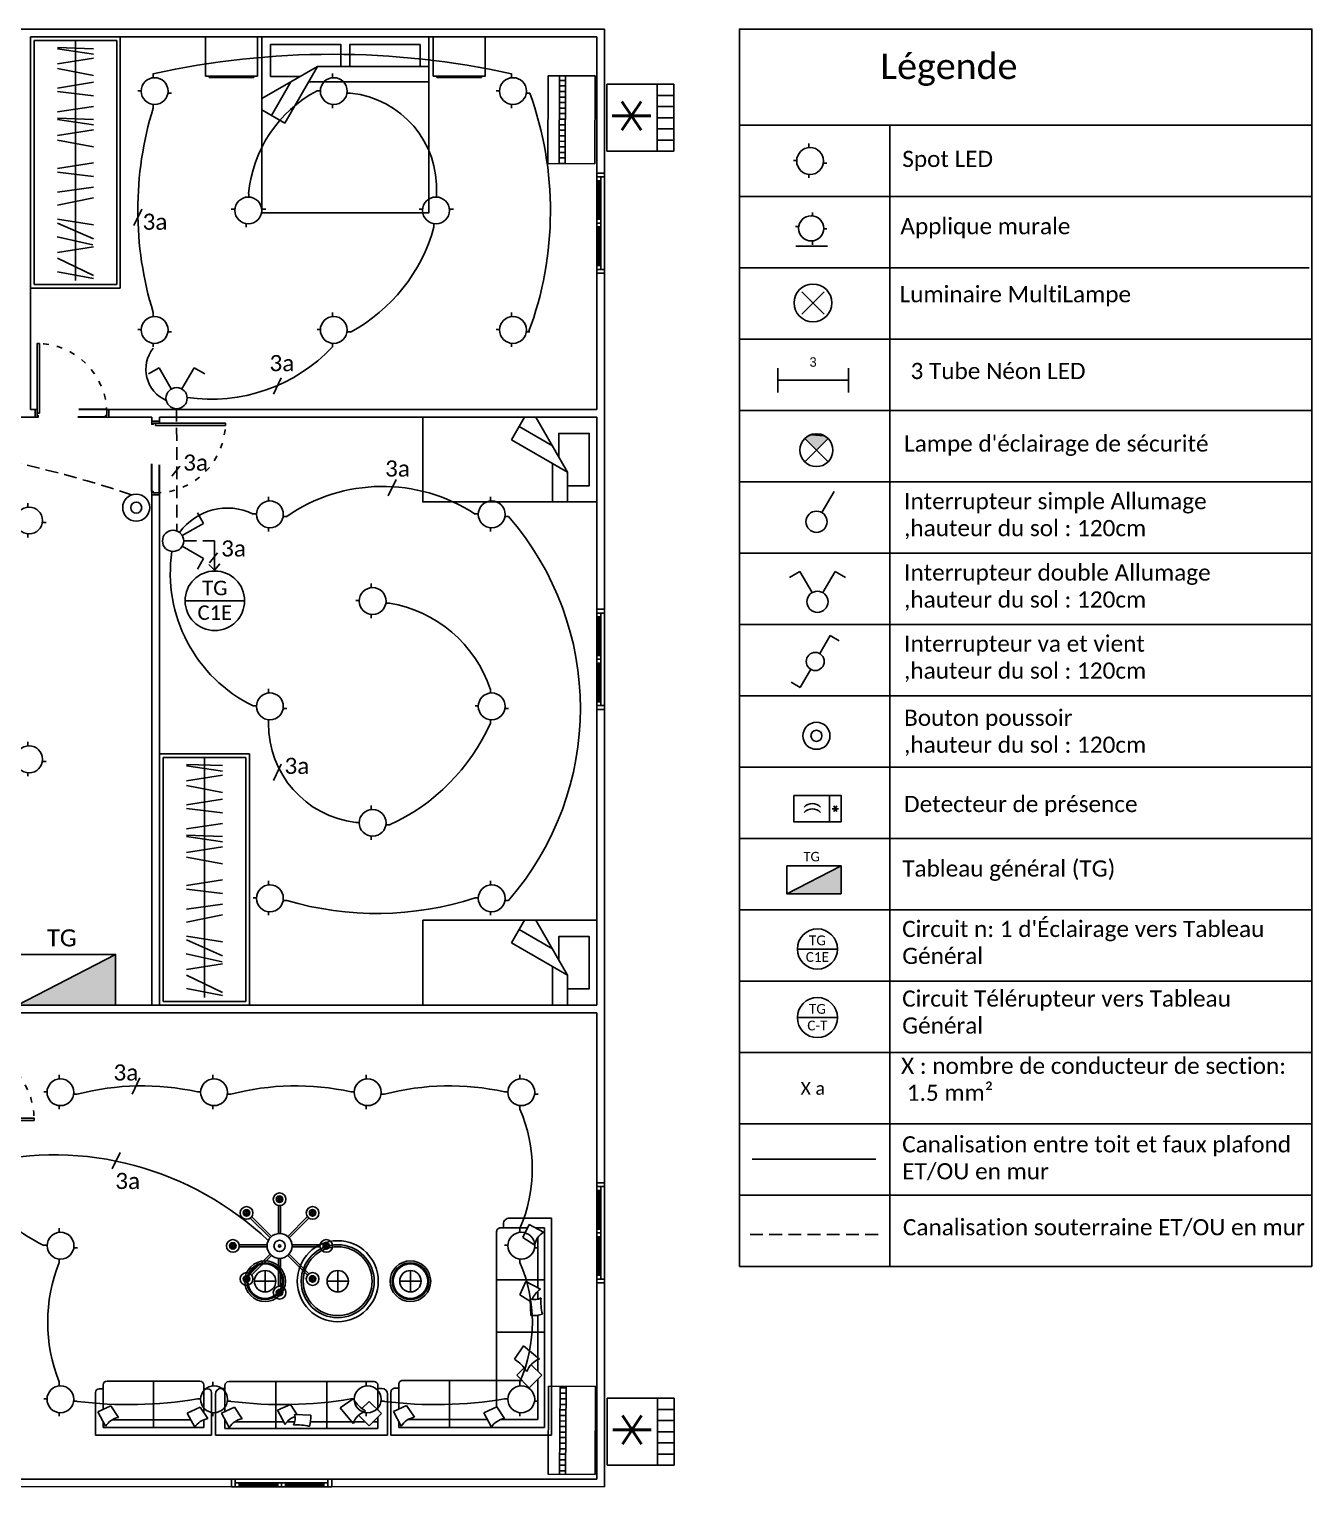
# Model space of a CAD drawing. Header units: millimetres. Extents: x -867 to 700, y 113 to 416.
# Drawn here: x 285.5 to 360.6, y 147.5 to 232.9 of the extents above; entities that cross this region are included whole.
import ezdxf
from ezdxf.enums import TextEntityAlignment as Align

# ---------------------------------------------------------------- set-up
doc = ezdxf.new("R2010")
doc.units = ezdxf.units.MM
doc.header["$LTSCALE"] = 6
doc.linetypes.add('ACAD_ISO03W100', pattern=[30, 12, -18])
doc.linetypes.add('HIDDEN2', pattern=[0.1875, 0.125, -0.0625])
doc.layers.get('0').update_dxf_attribs({"color": 250})
for name, color, linetype in [('07', 7, 'Continuous'), ('A-Door', 150, 'Continuous'), ('A-Glaz', 92, 'Continuous'), ('CUA', 140, 'Continuous'), ('Doors', 45, 'Continuous'), ('E-Canalisation', 5, 'HIDDEN2'), ('E-Lighting', 1, 'Continuous'), ('E-Power', 1, 'Continuous'), ('E-text', 5, 'Continuous'), ('E-Wire', 3, 'Continuous'), ('Fourniture', 251, 'Continuous'), ('SYMBOLES', 7, 'Continuous'), ('Unvisible', 252, 'ACAD_ISO03W100')]:
    doc.layers.add(name, color=color, linetype=linetype)
doc.styles.add('style1', font='calibri.ttf')
doc.styles.add('TXT', font='romans.shx')

# ---------------------------------------------------------------- blocks, each defined once
blk = doc.blocks.new('Door 90x10')
at = {"layer": 'Doors', "color": 36}
for p, q in [((-47.5, 0), (-47.5, 10)), ((47.5, 0), (47.5, 10))]:
    blk.add_line(p, q, dxfattribs=at)
at = {"layer": 'Doors'}
blk.add_lwpolyline([(-42, 5), (-42, 95), (-45, 95), (-45, 5)], close=True, dxfattribs=at)
at = {"layer": 'Doors', "color": 36}
for points in [[(-47.5, 0), (-43.5, 0), (-43.5, 2), (-45, 2), (-45, 10), (-47.5, 10)], [(47.5, 0), (43.5, 0), (43.5, 2), (45, 2), (45, 10), (47.5, 10)]]:
    blk.add_lwpolyline(points, dxfattribs=at)
at = {"layer": 'Doors', "linetype": 'ACAD_ISO03W100', "ltscale": 0.1}
blk.add_arc((-45, 5), 90, 0, 90, dxfattribs=at)
at = {"layer": 'Unvisible', "linetype": 'ACAD_ISO03W100', "lineweight": 30, "ltscale": 0.5}
for p, q in [((43.5, 0), (-43.5, 0)), ((45, 10), (-42, 10))]:
    blk.add_line(p, q, dxfattribs=at)
blk = doc.blocks.new('Door 2 Sides 120x10')
at = {"layer": 'Doors', "color": 36}
for p, q in [((-2590.6, 762.4), (-2590.6, 772.4)), ((-2452.6, 762.4), (-2452.6, 772.4))]:
    blk.add_line(p, q, dxfattribs=at)
at = {"layer": 'Doors'}
for points in [[(-2585.1, 767.4), (-2585.1, 867.4), (-2588.1, 867.4), (-2588.1, 767.4)], [(-2458.1, 767.4), (-2458.1, 797.4), (-2455.1, 797.4), (-2455.1, 767.4)]]:
    blk.add_lwpolyline(points, close=True, dxfattribs=at)
at = {"layer": 'Doors', "color": 36}
for points in [[(-2590.6, 762.4), (-2586.6, 762.4), (-2586.6, 764.4), (-2588.1, 764.4), (-2588.1, 772.4), (-2590.6, 772.4)], [(-2452.6, 762.4), (-2456.6, 762.4), (-2456.6, 764.4), (-2455.1, 764.4), (-2455.1, 772.4), (-2452.6, 772.4)]]:
    blk.add_lwpolyline(points, dxfattribs=at)
at = {"layer": 'Doors', "linetype": 'ACAD_ISO03W100', "ltscale": 0.1}
for centre, radius, start, end in [((-2588.1, 767.4), 100, 0, 90), ((-2458.1, 767.4), 30, 90, 180)]:
    blk.add_arc(centre, radius, start, end, dxfattribs=at)
at = {"layer": 'Unvisible', "linetype": 'ACAD_ISO03W100', "lineweight": 30, "ltscale": 0.5}
for p, q in [((-2456.6, 762.4), (-2586.6, 762.4)), ((-2458.1, 772.4), (-2585.1, 772.4))]:
    blk.add_line(p, q, dxfattribs=at)
blk = doc.blocks.new('A$C3626357F')
at = {"layer": 'A-Glaz'}
for p, q in [((0, 0), (1300, 0)), ((50, 50), (1250, 50)), ((100, 0), (100, 50)), ((600, 50), (600, 0)), ((650, 50), (650, 0)), ((700, 50), (700, 0)), ((1200, 0), (1200, 50))]:
    blk.add_line(p, q, dxfattribs=at)
at = {"layer": 'CUA'}
for p, q in [((1300, 100), (0, 100)), ((0, 100), (0, 0)), ((1250, 0), (1250, 100)), ((1300, 0), (1300, 100))]:
    blk.add_line(p, q, dxfattribs=at)
at = {"layer": 'CUA', "color": 4}
for p, q in [((0, 100), (0, 0)), ((50, 100), (0, 100)), ((0, 0), (50, 0)), ((50, 0), (50, 100)), ((50, 0), (50, 100)), ((1250, 100), (1300, 100)), ((1250, 0), (1250, 100)), ((1250, 0), (1250, 100)), ((1300, 0), (1250, 0)), ((1300, 100), (1300, 0))]:
    blk.add_line(p, q, dxfattribs=at)
at = {"layer": 'CUA', "color": 1}
for p, q in [((100, 35), (600, 35)), ((100, 25), (600, 25)), ((100, 15), (600, 15)), ((1200, 35), (700, 35)), ((1200, 25), (700, 25)), ((1200, 15), (700, 15))]:
    blk.add_line(p, q, dxfattribs=at)
blk = doc.blocks.new('BEDKING')
at = {"linetype": 'Continuous'}
for p, q in [((-965, 304), (-322, 675)), ((-322, 675), (-701, 19)), ((965, 675), (-322, 675)), ((-630, 497), (-855, 108)), ((965, 497), (-425, 497)), ((-701, 19), (-965, 172))]:
    blk.add_line(p, q, dxfattribs=at)
blk.add_lwpolyline([(-965, -1016), (-965, 1016), (965, 1016), (965, -1016)], close=True, dxfattribs=at)
for points in [[(-51, 675), (-51, 927), (-864, 927), (-864, 559), (-523, 559)], [(51, 675), (51, 927), (864, 927), (864, 675)]]:
    blk.add_lwpolyline(points, dxfattribs=at)
blk = doc.blocks.new('NGTTBL0_6X0_44M')
for p, q in [((-259, -244), (-259, -226)), ((-259, -244), (257, -244)), ((257, -244), (257, -226))]:
    blk.add_line(p, q)
at = {"linetype": 'Continuous'}
blk.add_lwpolyline([(-300, 226), (-300, -226), (300, -226), (300, 226)], close=True, dxfattribs=at)
blk = doc.blocks.new('sofa-11')
at = {"color": 0, "linetype": 'ByBlock'}
for p, q in [((0, 2.05), (0.55, 2.05)), ((0, 0), (0, 2.05)), ((0.1, 1.95), (0.174, 1.95)), ((0.1, 0.087), (0.1, 1.95)), ((0.301, 2.018), (0.116, 1.919)), ((0.378, 1.85), (0.301, 2.018)), ((0.332, 1.95), (0.65, 1.95)), ((0.6, 2), (0.6, 1.95)), ((0.7, 1.9), (0.7, 0.377)), ((0.2, 0.818), (0.2, 1.83)), ((0.228, 1.751), (0.378, 1.85)), ((0.1, 1.3), (0.7, 1.3)), ((0.286, 0.865), (0.102, 0.766)), ((0.364, 0.697), (0.286, 0.865)), ((0.2, 0.175), (0.2, 0.648)), ((0.214, 0.599), (0.364, 0.697)), ((0.362, 0.7), (2.6, 0.7)), ((1.317, 0.7), (1.317, 0.087)), ((1.983, 0.7), (1.983, 0.087)), ((2.65, 0.65), (2.65, 0.613)), ((2.65, 0.306), (2.65, 0.613)), ((2.65, 0.613), (2.7, 0.613)), ((0.766, 0.442), (0.606, 0.283)), ((0.86, 0.347), (0.766, 0.442)), ((1.143, 0.356), (0.972, 0.473)), ((1.707, 0.268), (1.795, 0.402)), ((1.795, 0.402), (1.963, 0.325)), ((2.775, 0.537), (2.775, 0)), ((0.606, 0.283), (0.766, 0.124)), ((0.766, 0.124), (0.903, 0.261)), ((0.972, 0.154), (1.143, 0.356)), ((1.529, 0.261), (1.74, 0.27)), ((1.963, 0.325), (1.864, 0.141)), ((2.427, 0.214), (2.525, 0.364)), ((2.525, 0.364), (2.693, 0.286)), ((2.693, 0.286), (2.594, 0.102)), ((2.65, 0.087), (2.65, 0.206)), ((2.775, 0), (0, 0)), ((0.1, 0.087), (2.65, 0.087)), ((0.715, 0.175), (0.2, 0.175)), ((1.532, 0.175), (0.816, 0.175)), ((1.838, 0.175), (1.736, 0.175)), ((2.523, 0.175), (1.883, 0.175)), ((2.65, 0.175), (2.633, 0.175))]:
    blk.add_line(p, q, dxfattribs=at)
for centre, radius, start, end in [((0.55, 2), 0.05, 0, 90), ((-0.017, 1.709), 0.249, 9.843, 57.6699), ((0.65, 1.9), 0.05, 0, 90), ((-0.031, 0.556), 0.249, 9.843, 57.6699), ((2.6, 0.65), 0.05, 360, 90), ((2.7, 0.537), 0.075, 0, 90), ((0.55, 0.736), 0.497, 301.9301, 328.0699), ((0.736, 0.077), 0.248, 18.0785, 71.9215), ((1.902, 0.231), 0.374, 175.4155, 198.0697), ((1.897, 0.215), 0.166, 160.8325, 209.9235), ((1.654, 0.008), 0.249, 32.3301, 71.5057), ((2.384, -0.031), 0.249, 32.3301, 80.157), ((1.703, -0.512), 0.646, 85.599, 104.0402)]:
    blk.add_arc(centre, radius, start, end, dxfattribs=at)
blk = doc.blocks.new('sofa-13')
at = {"color": 0, "linetype": 'ByBlock'}
for p, q in [((0.075, 0.612), (0.125, 0.612)), ((0.125, 0.612), (0.125, 0.65)), ((0.125, 0.612), (0.125, 0.327)), ((0.175, 0.7), (2.075, 0.7)), ((0.792, 0.7), (0.792, 0.087)), ((1.458, 0.7), (1.458, 0.087)), ((2.125, 0.65), (2.125, 0.612)), ((2.125, 0.306), (2.125, 0.612)), ((2.125, 0.612), (2.175, 0.612)), ((0, 0), (0, 0.537)), ((0.241, 0.442), (0.081, 0.283)), ((0.335, 0.347), (0.241, 0.442)), ((0.618, 0.356), (0.447, 0.473)), ((1.182, 0.268), (1.27, 0.402)), ((1.27, 0.402), (1.438, 0.325)), ((2.25, 0.537), (2.25, 0)), ((0.081, 0.283), (0.241, 0.124)), ((0.125, 0.24), (0.125, 0.087)), ((0.241, 0.124), (0.378, 0.261)), ((0.447, 0.154), (0.618, 0.356)), ((1.004, 0.261), (1.215, 0.27)), ((1.438, 0.325), (1.339, 0.141)), ((1.902, 0.214), (2, 0.364)), ((2, 0.364), (2.168, 0.286)), ((2.168, 0.286), (2.069, 0.102)), ((2.125, 0.087), (2.125, 0.206)), ((2.25, 0), (0, 0)), ((0.19, 0.175), (0.125, 0.175)), ((0.125, 0.087), (2.125, 0.087)), ((1.007, 0.175), (0.291, 0.175)), ((1.313, 0.175), (1.211, 0.175)), ((1.998, 0.175), (1.358, 0.175)), ((2.125, 0.175), (2.108, 0.175))]:
    blk.add_line(p, q, dxfattribs=at)
for centre, radius, start, end in [((0.075, 0.537), 0.075, 90, 180), ((0.175, 0.65), 0.05, 90, 180), ((2.075, 0.65), 0.05, 360, 90), ((2.175, 0.537), 0.075, 0, 90), ((0.025, 0.736), 0.497, 301.9301, 328.0699), ((0.211, 0.077), 0.248, 18.0785, 71.9215), ((1.377, 0.231), 0.374, 175.4155, 198.0697), ((1.372, 0.215), 0.166, 160.8325, 209.9235), ((1.129, 0.008), 0.249, 32.3301, 71.5057), ((1.859, -0.031), 0.249, 32.3301, 80.157), ((1.178, -0.512), 0.646, 85.599, 104.0402)]:
    blk.add_arc(centre, radius, start, end, dxfattribs=at)
blk = doc.blocks.new('sofa-14')
at = {"color": 0, "linetype": 'ByBlock'}
for p, q in [((0.1, 0.6), (0.05, 0.6)), ((0.1, 0.65), (0.1, 0.292)), ((1.35, 0.7), (0.15, 0.7)), ((0.75, 0.1), (0.75, 0.7)), ((1.4, 0.332), (1.4, 0.65)), ((1.45, 0.6), (1.4, 0.6)), ((0, 0.55), (0, 0)), ((1.201, 0.228), (1.3, 0.378)), ((1.3, 0.378), (1.468, 0.301)), ((1.5, 0), (1.5, 0.55)), ((0.049, 0.214), (0.147, 0.364)), ((0.1, 0.199), (0.1, 0.1)), ((0.147, 0.364), (0.315, 0.286)), ((0.315, 0.286), (0.216, 0.102)), ((0.268, 0.2), (1.28, 0.2)), ((1.468, 0.301), (1.369, 0.116)), ((0, 0), (1.5, 0)), ((0.1, 0.1), (1.4, 0.1)), ((1.4, 0.1), (1.4, 0.174))]:
    blk.add_line(p, q, dxfattribs=at)
for centre, radius, start, end in [((0.05, 0.55), 0.05, 90, 180), ((0.15, 0.65), 0.05, 90, 180), ((1.35, 0.65), 0.05, 360, 90), ((1.45, 0.55), 0.05, 0, 90), ((0.006, -0.031), 0.249, 32.3301, 80.157), ((1.159, -0.017), 0.249, 32.3301, 80.157)]:
    blk.add_arc(centre, radius, start, end, dxfattribs=at)
blk = doc.blocks.new('BEDTWIN')
at = {"linetype": 'Continuous'}
for p, q in [((-495, 304), (148, 675)), ((148, 675), (-231, 19)), ((495, 675), (148, 675)), ((-160, 497), (-385, 108)), ((495, 497), (45, 497)), ((-231, 19), (-495, 172))]:
    blk.add_line(p, q, dxfattribs=at)
blk.add_lwpolyline([(-495, -1016), (-495, 1016), (495, 1016), (495, -1016)], close=True, dxfattribs=at)
blk.add_lwpolyline([(305, 675), (305, 927), (-305, 927), (-305, 571), (-31, 571)], dxfattribs=at)
blk = doc.blocks.new('table-29')
at = {"color": 0, "linetype": 'ByBlock'}
for p, q in [((-1.193, 0), (-0.921, 0)), ((-1.057, -0.136), (-1.057, 0.136)), ((0, 0), (-0.271, 0)), ((-0.136, -0.136), (-0.136, 0.136)), ((0.921, 0), (0.65, 0)), ((0.786, -0.136), (0.786, 0.136))]:
    blk.add_line(p, q, dxfattribs=at)
at = {"color": 0, "linetype": 'ByBlock', "extrusion": (0, 0, -1)}
for centre, major_axis in [((-0.136, 0), (0.514, 0)), ((-0.136, 0), (0, 0.463)), ((-0.136, 0), (0.437, 0)), ((0.786, 0), (0.182, 0.182)), ((0.786, 0), (-0.164, 0.164)), ((0.786, 0), (0.155, 0.155)), ((-0.136, 0), (0.0959, 0.0959)), ((0.786, 0), (0.0959, 0.0959))]:
    blk.add_ellipse(centre, major_axis=major_axis, ratio=1, dxfattribs=at)
at = {"color": 0, "linetype": 'ByBlock'}
for major_axis in [(-0.182, 0.182), (0.164, 0.164), (-0.155, 0.155), (-0.0959, 0.0959)]:
    blk.add_ellipse((-1.057, 0), major_axis=major_axis, ratio=1, dxfattribs=at)
blk = doc.blocks.new('LUMINARIA')
for p, q in [((129.058, 63.084), (129.058, 63.046)), ((128.914, 62.924), (128.945, 62.924)), ((129.197, 62.901), (129.229, 62.901)), ((129.058, 62.795), (129.058, 62.761))]:
    blk.add_line(p, q)
blk.add_circle((129.071, 62.92), 0.126)
blk = doc.blocks.new('*U61')
at = {"layer": 'E-Lighting', "xscale": 6.242655294344308, "yscale": 6.242655294344308, "zscale": 6.242655294344308}
blk.add_blockref('LUMINARIA', (-805.748, -392.803), dxfattribs=at)
blk = doc.blocks.new('*U62')
at = {"layer": 'E-Lighting', "color": 0, "linetype": 'ByBlock', "lineweight": -2, "transparency": 16777216}
for p in [(0, 22.507), (13, 22.507), (0, 11.253), (13, 11.253), (0, 0), (13, 0)]:
    blk.add_blockref('*U61', p, dxfattribs=at)
blk = doc.blocks.new('*U65')
at = {"layer": 'E-Lighting', "xscale": 6.242655294344308, "yscale": 6.242655294344308, "zscale": 6.242655294344308}
blk.add_blockref('LUMINARIA', (-805.748, -392.803), dxfattribs=at)
blk = doc.blocks.new('*U66')
at = {"layer": 'E-Lighting', "color": 0, "linetype": 'ByBlock', "lineweight": -2, "transparency": 16777216}
for p in [(0, 14), (10.5, 14), (21, 14), (0, 0), (10.5, 0), (21, 0)]:
    blk.add_blockref('*U65', p, dxfattribs=at)
blk = doc.blocks.new('SYMB_COMMUTATEUR_DOUBLE_ALLUMAGE')
for p, q in [((-2.15, 1.524), (-3.449, 0.774)), ((-0.65, -1.074), (-2.15, 1.524)), ((0.65, -1.074), (2.15, 1.524)), ((2.15, 1.524), (3.449, 0.774))]:
    blk.add_line(p, q)
blk.add_circle((0, -2.2), 1.3)
blk = doc.blocks.new('*U77')
at = {"layer": 'E-Lighting', "xscale": 6.242655294344308, "yscale": 6.242655294344308, "zscale": 6.242655294344308}
blk.add_blockref('LUMINARIA', (-805.748, -392.803), dxfattribs=at)
blk = doc.blocks.new('*U78')
at = {"layer": 'E-Lighting', "color": 0, "linetype": 'ByBlock', "lineweight": -2, "transparency": 16777216}
for p in [(0, 14), (16, 14), (0, 0), (16, 0)]:
    blk.add_blockref('*U77', p, dxfattribs=at)
blk = doc.blocks.new('*U81')
at = {"layer": 'E-Lighting', "xscale": 6.242655294344308, "yscale": 6.242655294344308, "zscale": 6.242655294344308}
blk.add_blockref('LUMINARIA', (-805.748, -392.803), dxfattribs=at)
blk = doc.blocks.new('*U82')
at = {"layer": 'E-Lighting', "color": 0, "linetype": 'ByBlock', "lineweight": -2, "transparency": 16777216}
for p in [(0, 13), (0, 0)]:
    blk.add_blockref('*U81', p, dxfattribs=at)
blk = doc.blocks.new('12PCND01')
at = {"color": 0, "linetype": 'ByBlock'}
for p, q in [((-2.18, 2.57, 4.3), (-7.56, 7.95, 4.3)), ((-0.24, 3.37, 4.3), (-0.24, 10.98, 4.3)), ((0.3, 3.37, 4.3), (0.3, 10.98, 4.3)), ((2.24, 2.57, 4.3), (7.62, 7.95, 4.3)), ((-2.56, 2.19, 4.3), (-7.93, 7.57, 4.3)), ((2.62, 2.19, 4.3), (8, 7.57, 4.3)), ((-3.36, 0.25, 4.3), (-10.97, 0.25, 4.3)), ((3.43, 0.25, 4.3), (11.03, 0.25, 4.3)), ((-3.36, -0.29, 4.3), (-10.97, -0.29, 4.3)), ((-2.56, -2.23, 4.3), (-7.93, -7.61, 4.3)), ((-2.18, -2.61, 4.3), (-7.56, -7.99, 4.3)), ((-0.24, -3.41, 4.3), (-0.24, -11.02, 4.3)), ((0.3, -3.41, 4.3), (0.3, -11.02, 4.3)), ((2.24, -2.61, 4.3), (7.62, -7.99, 4.3)), ((2.62, -2.23, 4.3), (8, -7.61, 4.3)), ((3.43, -0.29, 4.3), (11.03, -0.29, 4.3))]:
    blk.add_line(p, q, dxfattribs=at)
for centre, radius in [((0.03, 12.69, 4.3), 1.73), ((0.03, 12.69, 4.3), 0.886), ((0.03, 12.69, 4.3), 0.543), ((0.03, 12.69, 4.3), 0.185), ((-8.96, 8.97, 4.3), 1.73), ((-8.96, 8.97, 4.3), 0.886), ((-8.96, 8.97, 4.3), 0.543), ((-8.96, 8.97, 4.3), 0.185), ((9.02, 8.97, 4.3), 1.73), ((9.02, 8.97, 4.3), 0.886), ((9.02, 8.97, 4.3), 0.543), ((9.02, 8.97, 4.3), 0.185), ((-12.68, -0.02, 4.3), 1.73), ((-12.68, -0.02, 4.3), 0.886), ((-12.68, -0.02, 4.3), 0.543), ((-12.68, -0.02, 4.3), 0.185), ((0.03, -0.02, 4.3), 3.4), ((0.03, -0.02, 4.3), 1.53), ((0.03, -0.02, 4.3), 0.319), ((12.74, -0.02, 4.3), 1.73), ((12.74, -0.02, 4.3), 0.886), ((12.74, -0.02, 4.3), 0.543), ((12.74, -0.02, 4.3), 0.185), ((-8.96, -9.01, 4.3), 1.73), ((9.02, -9.01, 4.3), 1.73), ((-8.96, -9.01, 4.3), 0.886), ((-8.96, -9.01, 4.3), 0.543), ((-8.96, -9.01, 4.3), 0.185), ((0.03, -12.73, 4.3), 1.73), ((0.03, -12.73, 4.3), 0.886), ((9.02, -9.01, 4.3), 0.886), ((9.02, -9.01, 4.3), 0.543), ((9.02, -9.01, 4.3), 0.185), ((0.03, -12.73, 4.3), 0.543), ((0.03, -12.73, 4.3), 0.185)]:
    blk.add_circle(centre, radius, dxfattribs=at)
blk = doc.blocks.new('*U95')
at = {"layer": 'E-Lighting', "xscale": 6.242655294344308, "yscale": 6.242655294344308, "zscale": 6.242655294344308}
blk.add_blockref('LUMINARIA', (-805.748, -392.803), dxfattribs=at)
blk = doc.blocks.new('*U96')
at = {"layer": 'E-Lighting', "color": 0, "linetype": 'ByBlock', "lineweight": -2, "transparency": 16777216}
for p in [(0, 0), (9, 0), (18, 0), (27, 0)]:
    blk.add_blockref('*U95', p, dxfattribs=at)
blk = doc.blocks.new('*U97')
at = {"layer": 'E-Lighting', "xscale": 6.242655294344308, "yscale": 6.242655294344308, "zscale": 6.242655294344308}
blk.add_blockref('LUMINARIA', (-805.748, -392.803), dxfattribs=at)
blk = doc.blocks.new('*U98')
at = {"layer": 'E-Lighting', "color": 0, "linetype": 'ByBlock', "lineweight": -2, "transparency": 16777216}
for p in [(0, 0), (9, 0), (18, 0), (27, 0)]:
    blk.add_blockref('*U97', p, dxfattribs=at)
blk = doc.blocks.new('*U103')
at = {"layer": 'E-Lighting', "xscale": 6.242655294344308, "yscale": 6.242655294344308, "zscale": 6.242655294344308}
blk.add_blockref('LUMINARIA', (-805.748, -392.803), dxfattribs=at)
blk = doc.blocks.new('*U104')
at = {"layer": 'E-Lighting', "color": 0, "linetype": 'ByBlock', "lineweight": -2, "transparency": 16777216}
for p in [(0, 11), (0, 0)]:
    blk.add_blockref('*U103', p, dxfattribs=at)
blk = doc.blocks.new('SYMB_BOUTON_POUSSOIR')
for radius in [2.2, 0.9]:
    blk.add_circle((0, 0), radius)
blk = doc.blocks.new('UE-AA')
at = {"ltscale": 0.5}
h = blk.add_hatch(dxfattribs=at)
h.set_pattern_fill('ANSI31', color=256, scale=0.011353, angle=45.2793, style=0)
h.set_pattern_definition([(90.2793, (477489.571628, 329885.16978), (-0.036045837, -0.000175715), [])])
h.paths.add_polyline_path([(477520.0743, 329931.2691), (477520.0745, 329931.2298), (477520.6464, 329931.2326), (477520.6463, 329931.2719)])
for p, q in [((477520.0743, 329931.2691), (477520.6463, 329931.2719)), ((477520.0745, 329931.2298), (477520.6464, 329931.2326))]:
    blk.add_line(p, q, dxfattribs=at)
blk.add_lwpolyline([(477520.0733, 329931.461), (477520.6453, 329931.4638), (477520.6468, 329931.1585), (477520.0748, 329931.1557)], close=True, dxfattribs=at)
blk = doc.blocks.new('SYMB_LUMINAIRE_FLUORESCENT_3_TUBES')
for p, q in [((-3.5, -1.8), (-3.5, 0.6)), ((3.5, -1.8), (3.5, 0.6)), ((-3.5, -0.6), (3.5, -0.6))]:
    blk.add_line(p, q)
blk.add_text('3', height=0.936).set_placement((0, 1.2), align=Align.MIDDLE_CENTER)
blk = doc.blocks.new('*U118')
at = {"layer": 'SYMBOLES', "linetype": 'Continuous'}
for p, q in [((3227.292, 1081.162), (3227.311, 1081.169)), ((3227.311, 1081.169), (3227.332, 1081.173)), ((3227.352, 1081.173), (3227.373, 1081.169)), ((3227.373, 1081.169), (3227.392, 1081.162)), ((3227.258, 1081.139), (3227.274, 1081.152)), ((3227.342, 1081.055), (3227.258, 1081.139)), ((3227.274, 1081.152), (3227.292, 1081.162)), ((3227.426, 1081.139), (3227.342, 1081.055)), ((3227.392, 1081.162), (3227.41, 1081.152)), ((3227.41, 1081.152), (3227.426, 1081.139))]:
    blk.add_line(p, q, dxfattribs=at)
at = {"layer": 'SYMBOLES', "linetype": 'Continuous', "extrusion": (0, 0, -1)}
for points in [[(-3227.311, 1081.169), (-3227.392, 1081.162), (-3227.292, 1081.162)], [(-3227.332, 1081.173), (-3227.373, 1081.169), (-3227.311, 1081.169)], [(-3227.311, 1081.169), (-3227.373, 1081.169), (-3227.392, 1081.162)], [(-3227.332, 1081.173), (-3227.352, 1081.173), (-3227.373, 1081.169)], [(-3227.274, 1081.152), (-3227.426, 1081.139), (-3227.258, 1081.139)], [(-3227.258, 1081.139), (-3227.426, 1081.139), (-3227.342, 1081.055)], [(-3227.292, 1081.162), (-3227.41, 1081.152), (-3227.274, 1081.152)], [(-3227.274, 1081.152), (-3227.41, 1081.152), (-3227.426, 1081.139)], [(-3227.292, 1081.162), (-3227.392, 1081.162), (-3227.41, 1081.152)]]:
    blk.add_solid(points, dxfattribs=at)
blk = doc.blocks.new('SYMB_INTERRUPTEUR')
blk.add_line((0.05, -0.074), (1.55, 2.524))
blk.add_circle((-0.6, -1.2), 1.3)
blk = doc.blocks.new('SYMB_VA_ET_VIENT')
for p, q in [((0.65, 1.126), (2.15, 3.724)), ((2.15, 3.724), (3.449, 2.974)), ((-0.65, -1.126), (-2.15, -3.724)), ((-2.15, -3.724), (-3.449, -2.974))]:
    blk.add_line(p, q)
blk.add_circle((0, 0), 1.3)
blk = doc.blocks.new('SYMB_DETECTEUR_MOUVEMENT')
for p, q in [((-2, -1.8), (2, -1.8)), ((0, -3.2), (0, -2.2)), ((-0.435, -2.95), (0.435, -2.45)), ((-0.435, -2.45), (0.435, -2.95))]:
    blk.add_line(p, q)
blk.add_lwpolyline([(-2, -3.6), (2, -3.6), (2, 3.6), (-2, 3.6)], close=True)
for centre in [(-1.6, 0.8), (-0.8, 0.8)]:
    blk.add_arc(centre, 1.6, 310, 50)

msp = doc.modelspace()

# ---------------------------------------------------------------- hatches: boundary and pattern name
at = {"layer": '07'}
h = msp.add_hatch(color=256, dxfattribs=at)
h.dxf.hatch_style = 1
h.paths.add_polyline_path([(332.263, 208.923), (332.134, 209.031), (331.988, 209.115), (331.83, 209.172), (331.664, 209.201, 0.043661), (331.496, 209.201), (331.331, 209.172), (331.173, 209.115), (331.027, 209.031), (330.898, 208.923), (331.58, 208.24)])
h = msp.add_hatch(color=256, dxfattribs=at)
h.dxf.hatch_style = 1
h.paths.add_polyline_path([(333.022, 182.237), (333.022, 183.883), (329.845, 182.237)])
at = {"layer": 'E-Lighting'}
h = msp.add_hatch(color=256, dxfattribs=at)
h.dxf.hatch_style = 1
h.paths.add_polyline_path([(290.515, 175.713), (290.515, 178.687), (284.774, 175.713)])

# ---------------------------------------------------------------- linework, layer by layer
for p, q in [((319.169, 232.922), (240.951, 232.922)), ((318.714, 232.467), (285.533, 232.467)), ((285.533, 232.467), (285.533, 210.635)), ((318.714, 232.467), (318.714, 210.635)), ((319.169, 232.922), (319.169, 232.922)), ((319.169, 232.922), (319.169, 147.471)), ((285.818, 210.633), (285.533, 210.635)), ((318.714, 210.635), (290.112, 210.63)), ((285.818, 210.18), (261.869, 210.18)), ((292.634, 210.18), (290.108, 210.179)), ((292.634, 210.18), (292.634, 209.943)), ((318.714, 210.18), (293.084, 210.18)), ((293.084, 210.18), (293.084, 209.943)), ((318.714, 210.18), (318.714, 175.713)), ((292.636, 205.638), (292.642, 175.713)), ((293.097, 205.668), (293.097, 175.713)), ((318.714, 175.713), (281.092, 175.713)), ((318.714, 175.258), (281.534, 175.258)), ((318.714, 175.258), (318.714, 147.926)), ((281.534, 147.926), (318.714, 147.926)), ((281.534, 147.926), (318.714, 147.926)), ((240.951, 147.52), (319.169, 147.471))]:
    msp.add_line(p, q)
at = {"layer": '07'}
for p, q in [((335.88, 227.288), (335.88, 160.392)), ((332.234, 220.204), (330.372, 220.204)), ((330.728, 217.523), (332.027, 216.223)), ((332.027, 217.523), (330.728, 216.223)), ((330.898, 208.923), (332.263, 207.558)), ((330.898, 207.558), (332.263, 208.923)), ((333.022, 183.883), (329.845, 182.237)), ((330.462, 179), (332.815, 179)), ((330.462, 174.981), (332.815, 174.981))]:
    msp.add_line(p, q, dxfattribs=at)
for points in [[(327.073, 160.392), (327.073, 232.922), (360.609, 232.922), (360.609, 160.392)], [(327.073, 227.288), (360.609, 227.288)], [(327.073, 223.107), (360.609, 223.107)], [(327.073, 218.926), (360.459, 218.926)], [(327.073, 214.745), (360.609, 214.745)], [(327.073, 210.564), (360.609, 210.564)], [(327.073, 206.383), (360.609, 206.383)], [(327.073, 202.202), (360.609, 202.202)], [(327.073, 198.021), (360.609, 198.021)], [(327.073, 193.84), (360.609, 193.84)], [(327.073, 189.659), (360.609, 189.659)], [(327.073, 185.478), (360.609, 185.478)], [(327.073, 181.297), (360.609, 181.297)], [(327.073, 177.116), (360.609, 177.116)], [(327.073, 172.935), (360.609, 172.935)], [(327.073, 168.754), (360.609, 168.754)], [(327.073, 164.573), (360.609, 164.573)], [(327.073, 160.392), (360.609, 160.392)]]:
    msp.add_lwpolyline(points, dxfattribs=at)
msp.add_lwpolyline([(329.845, 183.883), (333.022, 183.883), (333.022, 182.237), (329.845, 182.237)], close=True, dxfattribs=at)
for centre, radius in [((331.377, 216.873), 1.109), ((331.58, 208.24), 0.965), ((331.639, 179), 1.177), ((331.639, 174.981), 1.177)]:
    msp.add_circle(centre, radius, dxfattribs=at)
at = {"layer": 'E-Canalisation'}
for p, q in [((294.092, 210.669), (294.103, 203.505)), ((293.802, 206.719), (294.448, 207.523)), ((294.505, 202.923), (296.313, 202.923)), ((296.017, 201.64), (296.663, 202.444)), ((296.313, 201.201), (295.985, 201.54)), ((296.313, 201.201), (296.618, 201.579)), ((327.689, 162.257), (335.218, 162.257))]:
    msp.add_line(p, q, dxfattribs=at)
msp.add_arc((269.577, 140.428), 68.766, 71.44883, 89.68522, dxfattribs=at)
at = {"layer": 'E-Lighting'}
msp.add_line((290.515, 178.687), (284.774, 175.713), dxfattribs=at)
msp.add_lwpolyline([(284.774, 178.687), (290.515, 178.687), (290.515, 175.713), (284.774, 175.713)], close=True, dxfattribs=at)
at = {"layer": 'E-text'}
for p, q in [((296.313, 201.201), (296.313, 202.923)), ((294.587, 199.411), (298.075, 199.411))]:
    msp.add_line(p, q, dxfattribs=at)
msp.add_circle((296.331, 199.411), 1.744, dxfattribs=at)
at = {"layer": 'E-Wire'}
for p, q in [((291.594, 221.407), (292.05, 222.366)), ((299.768, 211.529), (300.224, 212.487)), ((306.491, 205.57), (306.947, 206.529)), ((299.766, 188.873), (300.222, 189.832)), ((291.478, 170.497), (291.934, 171.456)), ((290.319, 166.111), (290.775, 167.07)), ((327.814, 166.686), (335.069, 166.686))]:
    msp.add_line(p, q, dxfattribs=at)
for centre, radius, start, end in [((303.22, 182.404), 49.044, 77.63753, 102.36247), ((305.878, 222.6), 7.596, 117.91922, 174.91065), ((303.72, 223.595), 5.602, 356.71408, 84.19217), ((295.661, 222.26), 20.335, 339.59102, 19.86099), ((312.193, 222.304), 20.375, 162.89287, 197.10713), ((299.531, 223.961), 9.997, 298.40475, 344.61388), ((294.274, 212.981), 1.986, 141.53631, 246.50464), ((296.129, 220.957), 9.728, 261.61506, 316.79698), ((306.164, 196.258), 9.859, 56.70625, 124.78056), ((297.06, 201.409), 3.441, 63.86914, 144.33961), ((300.607, 193.102), 17.144, 318.97325, 41.02675), ((302.388, 201.029), 8.667, 171.5298, 243.90662), ((305.313, 191.818), 7.56, 18.71497, 80.4947), ((305.278, 192.183), 5.805, 179.52138, 263.26022), ((301.693, 197.009), 11.787, 294.39738, 336.15697), ((305.827, 199.681), 18.599, 253.48474, 288.00207), ((292.082, 156.097), 14.882, 77.49081, 104.84112), ((301.082, 156.097), 14.882, 77.49081, 104.84112), ((310.082, 156.097), 14.882, 77.49081, 104.84112), ((306.185, 166.115), 8.748, 336.50387, 23.56393), ((286.884, 148.684), 18.25, 46.43369, 103.46952), ((290.193, 169.896), 9.134, 210.3202, 244.84425), ((296.005, 157.115), 9.468, 158.30901, 201.62321), ((306.189, 157.117), 8.748, 336.50387, 23.56393), ((291.305, 176.28), 23.989, 262.73203, 279.5999), ((300.305, 176.28), 23.989, 262.73203, 279.5999), ((309.305, 176.28), 23.989, 262.73203, 279.5999)]:
    msp.add_arc(centre, radius, start, end, dxfattribs=at)
at = {"layer": 'Fourniture'}
for p, q in [((285.533, 217.742), (285.533, 232.467)), ((290.791, 232.467), (285.533, 232.467)), ((290.791, 217.742), (290.791, 232.467)), ((285.743, 217.952), (285.743, 232.256)), ((290.581, 232.256), (285.743, 232.256)), ((287.11, 231.838), (289.214, 231.777)), ((289.214, 231.456), (287.11, 231.768)), ((288.162, 232.256), (288.162, 218.185)), ((290.581, 217.952), (290.581, 232.256)), ((287.11, 230.885), (289.214, 231.219)), ((289.214, 230.208), (287.11, 230.608)), ((287.11, 229.471), (289.214, 229.812)), ((289.214, 229.009), (287.11, 229.261)), ((319.294, 225.763), (319.294, 229.697)), ((319.294, 229.697), (323.228, 229.697)), ((321.261, 229.697), (322.244, 229.697)), ((322.244, 229.697), (322.244, 225.763)), ((323.228, 229.041), (322.244, 229.041)), ((323.228, 229.697), (323.228, 225.763)), ((323.228, 228.385), (323.228, 229.041)), ((287.11, 228.082), (289.214, 228.378)), ((322.244, 226.418), (322.244, 228.385)), ((322.244, 228.385), (323.228, 228.385)), ((287.11, 227.694), (289.214, 227.633)), ((289.214, 227.312), (287.11, 227.624)), ((323.228, 227.73), (322.244, 227.73)), ((322.244, 227.73), (322.244, 227.074)), ((287.11, 226.693), (289.214, 227.027)), ((322.244, 227.074), (323.228, 227.074)), ((323.228, 227.074), (323.228, 226.418)), ((289.214, 226.016), (287.11, 226.416)), ((323.228, 225.763), (319.294, 225.763)), ((323.228, 226.418), (322.244, 226.418)), ((287.11, 224.75), (289.214, 225.091)), ((289.214, 224.288), (287.11, 224.54)), ((287.11, 223.36), (289.214, 223.657)), ((287.11, 222.606), (289.214, 223.024)), ((289.214, 221.443), (287.11, 221.775)), ((287.11, 221.558), (289.214, 220.634)), ((287.087, 220.744), (289.19, 220.281)), ((287.11, 219.829), (289.214, 220.152)), ((289.214, 218.477), (287.11, 219.499)), ((290.581, 217.952), (285.743, 217.952)), ((287.11, 218.705), (289.214, 218.3)), ((290.791, 217.742), (285.533, 217.742)), ((293.097, 175.713), (293.097, 190.438)), ((298.356, 190.438), (293.097, 190.438)), ((293.307, 175.924), (293.307, 190.228)), ((298.145, 190.228), (293.307, 190.228)), ((294.675, 189.809), (296.778, 189.748)), ((296.778, 189.427), (294.675, 189.74)), ((295.726, 190.228), (295.726, 176.156)), ((298.145, 175.924), (298.145, 190.228)), ((298.356, 175.713), (298.356, 190.438)), ((294.675, 188.857), (296.778, 189.19)), ((296.778, 188.18), (294.675, 188.579)), ((294.675, 187.443), (296.778, 187.783)), ((296.778, 186.981), (294.675, 187.232)), ((294.675, 186.053), (296.778, 186.35)), ((294.675, 185.665), (296.778, 185.604)), ((296.778, 185.283), (294.675, 185.596)), ((294.675, 184.665), (296.778, 184.998)), ((296.778, 183.988), (294.675, 184.387)), ((294.675, 182.721), (296.778, 183.062)), ((296.778, 182.259), (294.675, 182.511)), ((294.675, 181.332), (296.778, 181.628)), ((294.675, 180.578), (296.778, 180.995)), ((296.778, 179.414), (294.675, 179.747)), ((294.675, 179.53), (296.778, 178.605)), ((294.651, 178.715), (296.755, 178.252)), ((294.675, 177.8), (296.778, 178.124)), ((296.778, 176.448), (294.675, 177.47)), ((294.675, 176.676), (296.778, 176.272)), ((298.356, 175.713), (293.097, 175.713)), ((298.145, 175.924), (293.307, 175.924)), ((319.319, 148.736), (319.319, 152.67)), ((319.319, 152.67), (323.253, 152.67)), ((321.286, 152.67), (322.27, 152.67)), ((322.27, 152.67), (322.27, 148.736)), ((323.253, 152.67), (323.253, 148.736)), ((323.253, 152.015), (322.27, 152.015)), ((322.27, 149.392), (322.27, 151.359)), ((322.27, 151.359), (323.253, 151.359)), ((323.253, 151.359), (323.253, 152.015)), ((323.253, 150.703), (322.27, 150.703)), ((322.27, 150.703), (322.27, 150.048)), ((322.27, 150.048), (323.253, 150.048)), ((323.253, 150.048), (323.253, 149.392)), ((323.253, 148.736), (319.319, 148.736)), ((323.253, 149.392), (322.27, 149.392))]:
    msp.add_line(p, q, dxfattribs=at)

# ---------------------------------------------------------------- block references
at = {"xscale": 0.04541628264228307, "yscale": 0.04541628264228307, "zscale": 0.04541628264228307}
msp.add_blockref('Door 90x10', (287.955, 210.18), dxfattribs=at)
at = {"rotation": 270}
for name, p, xscale, yscale, zscale in [('Door 90x10', (292.634, 207.785), 0.04541628264228307, 0.04541628264228307, 0.04541628264228307), ('Door 2 Sides 120x10', (247.355, 283.482), -0.04425165724005218, 0.04425165724005218, 0.04425165724005218)]:
    msp.add_blockref(name, p, dxfattribs=dict(at, xscale=xscale, yscale=yscale, zscale=zscale))
at = {"layer": '07'}
for name, p, xscale, yscale, zscale in [('LUMINARIA', (-474.533, -167.594), 6.242655294344308, 6.242655294344308, 6.242655294344308), ('SYMB_LUMINAIRE_FLUORESCENT_3_TUBES', (331.386, 212.698), 0.5929625088630408, 0.5929625088630408, 0.5929625088630408), ('SYMB_INTERRUPTEUR', (331.872, 204.619), 0.4780672930913523, 0.4780672930913523, 0.4780672930913523), ('SYMB_COMMUTATEUR_DOUBLE_ALLUMAGE', (331.642, 200.406), 0.4780672930913523, 0.4780672930913523, 0.4780672930913523), ('SYMB_VA_ET_VIENT', (331.513, 195.854), 0.4073446506702401, 0.4073446506702401, 0.4073446506702401)]:
    msp.add_blockref(name, p, dxfattribs=dict(at, xscale=xscale, yscale=yscale, zscale=zscale))
for name, p, xscale, yscale, zscale, rotation in [('LUMINARIA', (1086.393, 589.349), 5.850410592546687, 5.850410592546687, 5.850410592546687, 180), ('SYMB_BOUTON_POUSSOIR', (331.582, 191.497), 0.3598052990140452, 0.3598052990140452, 0.3598052990140452, 180), ('SYMB_DETECTEUR_MOUVEMENT', (331.649, 187.221), 0.3854436313025304, 0.3854436313025304, 0.3854436313025304, 90)]:
    msp.add_blockref(name, p, dxfattribs=dict(at, xscale=xscale, yscale=yscale, zscale=zscale, rotation=rotation))
at = {"layer": '07', "linetype": 'Continuous', "xscale": 8.143792905176442, "yscale": 8.143792905176442, "zscale": 8.143792905176442}
msp.add_blockref('*U118', (-25951.225, -8595.646), dxfattribs=at)
at = {"layer": 'A-Door', "xscale": 0.004517821761597067, "yscale": 0.004517821761597067, "zscale": 0.004517821761597067, "rotation": 270}
for p in [(318.714, 224.487), (318.714, 198.92), (318.714, 165.297)]:
    msp.add_blockref('A$C3626357F', p, dxfattribs=at)
at = {"layer": 'A-Door', "xscale": 0.004517821761597067, "yscale": 0.004517821761597067, "zscale": 0.004517821761597067}
msp.add_blockref('A$C3626357F', (297.305, 147.471), dxfattribs=at)
at = {"layer": 'E-Lighting'}
for name, p in [('*U66', (292.804, 215.304)), ('*U78', (269.454, 190.134)), ('*U62', (299.558, 181.984)), ('*U82', (305.579, 186.411)), ('*U96', (287.288, 170.619)), ('*U98', (287.288, 152.62))]:
    msp.add_blockref(name, p, dxfattribs=at)
at = {"layer": 'E-Lighting', "rotation": 270}
msp.add_blockref('*U104', (298.305, 222.291), dxfattribs=at)
at = {"layer": 'E-Lighting'}
for name, p, xscale, yscale, zscale in [('SYMB_COMMUTATEUR_DOUBLE_ALLUMAGE', (294.09, 212.342), 0.4780672930913523, 0.4780672930913523, 0.4780672930913523), ('12PCND01', (300.117, 161.597, -0.926), 0.2154033380233823, 0.2154033380233823, 0.2154033380233823), ('LUMINARIA', (-518.456, -231.182), 6.242655294344308, 6.242655294344308, 6.242655294344308), ('LUMINARIA', (-491.456, -231.182), 6.242655294344308, 6.242655294344308, 6.242655294344308)]:
    msp.add_blockref(name, p, dxfattribs=dict(at, xscale=xscale, yscale=yscale, zscale=zscale))
for name, p, xscale, yscale, zscale, rotation in [('SYMB_BOUTON_POUSSOIR', (291.723, 204.876), 0.3598052990140452, 0.3598052990140452, 0.3598052990140452, 180), ('SYMB_COMMUTATEUR_DOUBLE_ALLUMAGE', (294.936, 202.924), 0.4780672930913523, 0.4780672930913523, 0.4780672930913523, 270)]:
    msp.add_blockref(name, p, dxfattribs=dict(at, xscale=xscale, yscale=yscale, zscale=zscale, rotation=rotation))
at = {"layer": 'Fourniture', "color": 251}
for name, p, xscale, yscale, zscale in [('NGTTBL0_6X0_44M', (297.306, 231.32), 0.00507141583429683, 0.00507141583429683, 0.00507141583429683), ('BEDKING', (303.98, 227.314), 0.00507141583429683, 0.00507141583429683, 0.00507141583429683), ('NGTTBL0_6X0_44M', (310.654, 231.32), 0.00507141583429683, 0.00507141583429683, 0.00507141583429683), ('table-29', (304.159, 159.525), 4.620009086451175, 4.620009086451175, 4.620009086451175), ('sofa-14', (296.134, 150.501), -4.532823207778525, 4.532823207778525, 4.532823207778525), ('sofa-13', (306.45, 150.501), -4.483248884453228, 4.483248884453228, 4.483248884453228)]:
    msp.add_blockref(name, p, dxfattribs=dict(at, xscale=xscale, yscale=yscale, zscale=zscale))
at = {"layer": 'Fourniture', "xscale": -9.008841937082567, "yscale": 9.008841937082567, "zscale": 9.008841937082567, "rotation": 270}
for p in [(-2971981.794, -4301677.834), (-2971981.769, -4301754.665)]:
    msp.add_blockref('UE-AA', p, dxfattribs=at)
at = {"layer": 'Fourniture', "color": 251}
for name, p, xscale, yscale, zscale, rotation in [('BEDTWIN', (313.611, 207.692), 0.005021896403473955, 0.005021896403473955, 0.005021896403473955, 270), ('BEDTWIN', (313.611, 178.201), 0.005021896403473955, 0.005021896403473955, 0.005021896403473955, 270), ('sofa-11', (316.053, 150.501), 4.587082899845104, 4.587082899845104, 4.587082899845104, 89.99999999999999)]:
    msp.add_blockref(name, p, dxfattribs=dict(at, xscale=xscale, yscale=yscale, zscale=zscale, rotation=rotation))

# ---------------------------------------------------------------- texts
at = {"layer": '07', "attachment_point": 1}
for s, width, insert, char_height in [('{\\fCalibri|b0|i0|c0|p34;Légende}', 22.61788, (335.328, 231.493), 1.5), ('{\\fCalibri|b0|i0|c0|p34;Spot LED}', 22.61788, (336.612, 225.789), 0.94811), ('{\\fCalibri|b0|i0|c0|p34;Applique murale}', 22.61788, (336.499, 221.848), 0.94811), ('{\\fCalibri|b0|i0|c0|p34;Luminaire MultiLampe}', 22.61788, (336.456, 217.857), 0.94811), ('{\\fCalibri|b0|i0|c0|p34;3 Tube Néon LED}', 22.61788, (337.094, 213.358), 0.94811), ("{\\fCalibri|b0|i0|c0|p34;Lampe d'éclairage de sécurité}", 22.61788, (336.718, 209.104), 0.94811), ('{\\fCalibri|b0|i0|c0|p34;Interrupteur simple Allumage\\P,hauteur du sol : 120cm}', 22.61788, (336.718, 205.729), 0.94811), ('{\\fCalibri|b0|i0|c0|p34;Interrupteur double Allumage\\P,hauteur du sol : 120cm}', 22.61788, (336.718, 201.543), 0.94811), ('{\\fCalibri|b0|i0|c0|p34;Interrupteur va et vient \\P,hauteur du sol : 120cm}', 22.61788, (336.718, 197.374), 0.94811), ('{\\fCalibri|b0|i0|c0|p34;Bouton poussoir\\P,hauteur du sol : 120cm}', 24.98149, (336.718, 193.03), 0.94811), ('{\\fCalibri|b0|i0|c0|p34;Detecteur de présence }', 22.61788, (336.718, 187.974), 0.94811), ('{\\fCalibri|b0|i0|c0|p34;Tableau général (TG)}', 22.61788, (336.608, 184.193), 0.94811), ("{\\fCalibri|b0|i0|c0|p34;Circuit n: 1 d'Éclairage vers Tableau \\PGénéral}", 24.79173, (336.608, 180.651), 0.94811), ('{\\fCalibri|b0|i0|c0|p34;Circuit Télérupteur vers Tableau \\PGénéral}', 24.79173, (336.608, 176.568), 0.94811), ('{\\fCalibri|b0|i0|c0|p34;X : nombre de conducteur de section:\\P 1.5 mm²}', 24.98149, (336.539, 172.629), 0.94811), ('{\\fCalibri|b0|i0|c0|p34;Canalisation entre toit et faux plafond ET/OU en mur }', 24.79173, (336.607, 168.025), 0.94811), ('{\\fCalibri|b0|i0|c0|p34;Canalisation souterraine ET/OU en mur }', 24.79173, (336.651, 163.164), 0.94811)]:
    msp.add_mtext_dynamic_manual_height_columns(s, width=width, gutter_width=4.741, heights=[0], dxfattribs=dict(at, insert=insert, char_height=char_height))
at = {"layer": '07', "attachment_point": 2, "style": 'style1'}
for s, insert, char_height, width in [('\\pxt0.28731;TG', (331.296, 184.693), 0.55352, 0.52479), ('\\pxt0.28731;TG', (331.638, 179.794), 0.57352, 1.27943), ('\\pxt0.28731;C1E', (331.638, 178.819), 0.57352, 1.27943), ('\\pxt0.28731;TG', (331.638, 175.775), 0.57352, 1.27943), ('\\pxt0.28731;C-T', (331.638, 174.8), 0.57352, 1.14684)]:
    msp.add_mtext(s, dxfattribs=dict(at, insert=insert, char_height=char_height, width=width))
at = {"layer": '07', "insert": (330.651, 171.207), "char_height": 0.75, "attachment_point": 1, "style": 'style1'}
msp.add_mtext_dynamic_manual_height_columns('X a ', width=9.03316, gutter_width=4.741, heights=[0], dxfattribs=at)
at = {"layer": 'E-Canalisation', "char_height": 0.9481, "attachment_point": 1, "style": 'style1'}
for insert in [(294.475, 207.988), (296.698, 202.956)]:
    msp.add_mtext_dynamic_manual_height_columns('3a', width=1.75501, gutter_width=4.741, heights=[0], dxfattribs=dict(at, insert=insert))
at = {"layer": 'E-Power', "insert": (287.36, 180.152), "char_height": 1, "width": 0.94811, "attachment_point": 2, "style": 'style1'}
msp.add_mtext('\\pxt0.28731;TG', dxfattribs=at)
at = {"layer": 'E-text', "char_height": 0.85, "width": 1.89622, "attachment_point": 2, "style": 'style1'}
for s, insert in [('\\pxt0.28731;TG', (296.331, 200.588)), ('\\pxt0.28731;C1E', (296.331, 199.143))]:
    msp.add_mtext(s, dxfattribs=dict(at, insert=insert))
at = {"layer": 'E-Wire', "char_height": 0.9481, "attachment_point": 1, "style": 'style1'}
for insert in [(292.095, 222.108), (299.532, 213.82), (306.305, 207.641), (300.411, 190.211), (290.39, 172.236), (290.495, 165.878)]:
    msp.add_mtext_dynamic_manual_height_columns('3a', width=1.63475, gutter_width=4.741, heights=[0], dxfattribs=dict(at, insert=insert))
at = {"layer": 'Fourniture', "style": 'TXT'}
for p in [(317.935, 229.19), (317.961, 152.163)]:
    msp.add_text('*', height=3.934, rotation=270, dxfattribs=at).set_placement(p)

doc.saveas('drawing.dxf')
